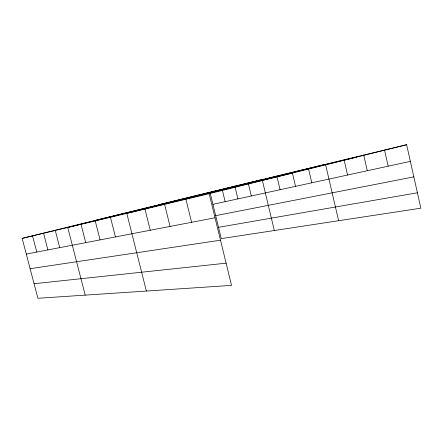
<?xml version="1.0" encoding="UTF-8"?>
<svg xmlns="http://www.w3.org/2000/svg" width="443" height="443" viewBox="0 0 443 443"><rect width="100%" height="100%" fill="white"/><g stroke="black" fill="none" stroke-linecap="round" stroke-linejoin="round"><path stroke-width="0.66" d="M209.168 193.707L231.523 285.381L37.899 298.277L22.15 238.362L209.168 193.707L406.635 144.723L420.85 208.188L221.279 238.605L210.27 193.447M22.15 238.362L209.96 192.168L406.635 144.723M158.295 204.876L356.698 157.11M95.389 220.348L291.61 173.257M212.922 204.334L410.362 161.363M215.686 215.663L413.834 176.862M26.281 254.072L215.043 217.795M218.526 227.32L417.4 192.783M30.124 268.702L220.503 240.195M34.072 283.73L226.107 263.175M32.544 235.881L36.78 252.05M55.275 230.454L59.733 247.643M43.564 233.245L47.91 249.913M85.206 295.127L67.735 227.475L262.167 179.576L274.317 230.521M81.03 224.302L85.737 242.642M110.451 217.275L115.44 236.939M95.234 220.913L100.079 239.89M146.384 291.051L126.792 213.376L325.511 164.292L338.607 220.725M144.944 209.041L150.255 230.249M164.586 204.35L170.073 226.439M185.922 199.261L191.592 222.303M222.452 190.54L225.149 201.67M248.351 183.596L251.319 195.978M234.868 186.16L237.935 198.89M276.831 176.037L280.076 189.72M292.397 172.986L295.542 186.353M308.444 168.412L311.811 182.815M344.073 159.812L347.578 175.029M363.714 155.078L367.291 170.738M384.535 150.055L388.184 166.191"/></g></svg>
